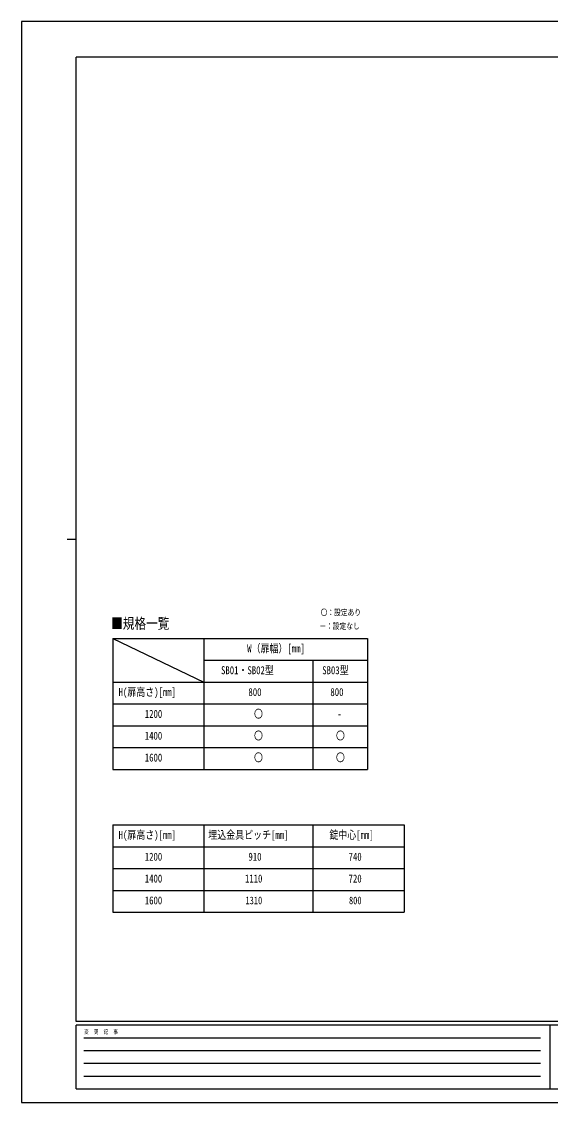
# Model space of a CAD drawing. Units: millimetres, scale not verified. Extents: x -4205 to 4205, y -2970 to 2970.
# Drawn here: x -4205 to -1301, y -2970 to 2970 of the extents above; entities that cross this region are included whole.
import ezdxf
from ezdxf.enums import TextEntityAlignment as Align

# ---------------------------------------------------------------- set-up
doc = ezdxf.new("R2010")
doc.units = ezdxf.units.MM
doc.header["$LTSCALE"] = 10
doc.layers.add('0-2_USER1', color=3, linetype='Continuous')
doc.layers.add('0-7_YKK_ZWAK', color=7, linetype='Continuous')
doc.styles.add('ＭＳ ゴシック', font='')
doc.styles.get('ＭＳ ゴシック').set_extended_font_data('MS Gothic')

msp = doc.modelspace()

# ---------------------------------------------------------------- linework, layer by layer
at = {"layer": '0-2_USER1'}
for p, q in [((-3705, -420), (-3205, -660)), ((-3705, -420), (-2305, -420)), ((-3705, -420), (-3705, -1140)), ((-3205, -420), (-3205, -1140)), ((-2305, -420), (-2305, -1140)), ((-3205, -540), (-2305, -540)), ((-2605, -540), (-2605, -1140)), ((-3705, -660), (-2305, -660)), ((-3705, -780), (-2305, -780)), ((-3705, -900), (-2305, -900)), ((-3705, -1020), (-2305, -1020)), ((-3705, -1140), (-2305, -1140)), ((-3705, -1445), (-2105, -1445)), ((-3705, -1445), (-3705, -1925)), ((-3205, -1445), (-3205, -1925)), ((-2605, -1445), (-2605, -1925)), ((-2105, -1445), (-2105, -1925)), ((-3705, -1565), (-2105, -1565)), ((-3705, -1685), (-2105, -1685)), ((-3705, -1805), (-2105, -1805)), ((-3705, -1925), (-2105, -1925))]:
    msp.add_line(p, q, dxfattribs=at)
at = {"layer": '0-7_YKK_ZWAK'}
for p, q in [((3895.02, 2775), (-3904.98, 2775)), ((-3904.98, -2525), (-3904.98, 2775)), ((-3954.98, 125), (-3904.98, 125)), ((3895.02, -2525), (-3904.98, -2525)), ((-1304.98, -2545), (-3904.98, -2545)), ((-3904.98, -2895), (-3904.98, -2545)), ((-1304.98, -2545), (-1304.98, -2895)), ((-4.98, -2545), (-1304.98, -2545)), ((-3862.48, -2615), (-1354.98, -2615)), ((-3862.48, -2685), (-1354.98, -2685)), ((-3862.48, -2755), (-1354.98, -2755)), ((-3862.48, -2825), (-1354.98, -2825)), ((-3904.98, -2895), (-1304.98, -2895)), ((-1304.98, -2895), (-4.98, -2895))]:
    msp.add_line(p, q, dxfattribs=at)
msp.add_lwpolyline([(-4205, -2970), (4205, -2970), (4205, 2970), (-4205, 2970)], close=True, dxfattribs=at)

# ---------------------------------------------------------------- texts
at = {"layer": '0-2_USER1', "style": 'ＭＳ ゴシック', "width": 0.8}
for s, height, p in [('〇：設定あり', 32.99, (-2562.65, -303.76)), ('■規格一覧', 58.65, (-3713.53, -384.42)), ('－：設定なし', 32.99, (-2569.85, -378.76)), ('W（扉幅）[mm]', 43.99, (-2966.2, -510)), ('SB01・SB02型', 43.99, (-3109.8, -630)), ('SB03型', 43.99, (-2554.2, -630)), ('H(扉高さ)[mm]', 43.99, (-3672.6, -750)), ('800', 43.99, (-2959.4, -750)), ('800', 43.99, (-2509.4, -750)), ('1200', 43.99, (-3528.6, -870)), ('〇', 43.99, (-2929, -870)), ('-', 43.99, (-2471, -870)), ('1400', 43.99, (-3528.6, -990)), ('〇', 43.99, (-2929, -990)), ('〇', 43.99, (-2479, -990)), ('1600', 43.99, (-3528.6, -1110)), ('〇', 43.99, (-2929, -1110)), ('〇', 43.99, (-2479, -1110)), ('H(扉高さ)[mm]', 43.99, (-3672.6, -1535)), ('埋込金具ピッチ[mm]', 43.99, (-3180.2, -1535)), ('錠中心[mm]', 43.99, (-2515, -1535)), ('1200', 43.99, (-3528.6, -1655)), ('910', 43.99, (-2959.4, -1655)), ('740', 43.99, (-2409.4, -1655)), ('1400', 43.99, (-3528.6, -1775)), ('1110', 43.99, (-2978.6, -1775)), ('720', 43.99, (-2409.4, -1775)), ('1600', 43.99, (-3528.6, -1895)), ('1310', 42.15, (-2975.52, -1893.74)), ('800', 42.15, (-2407.12, -1893.74))]:
    msp.add_text(s, height=height, dxfattribs=at).set_placement(p, align=Align.BOTTOM_LEFT)
at = {"layer": '0-7_YKK_ZWAK', "style": 'ＭＳ ゴシック', "width": 0.8}
msp.add_text('変  更  記  事', height=21.99, dxfattribs=at).set_placement((-3861.31, -2600), align=Align.BOTTOM_LEFT)

doc.saveas('drawing.dxf')
